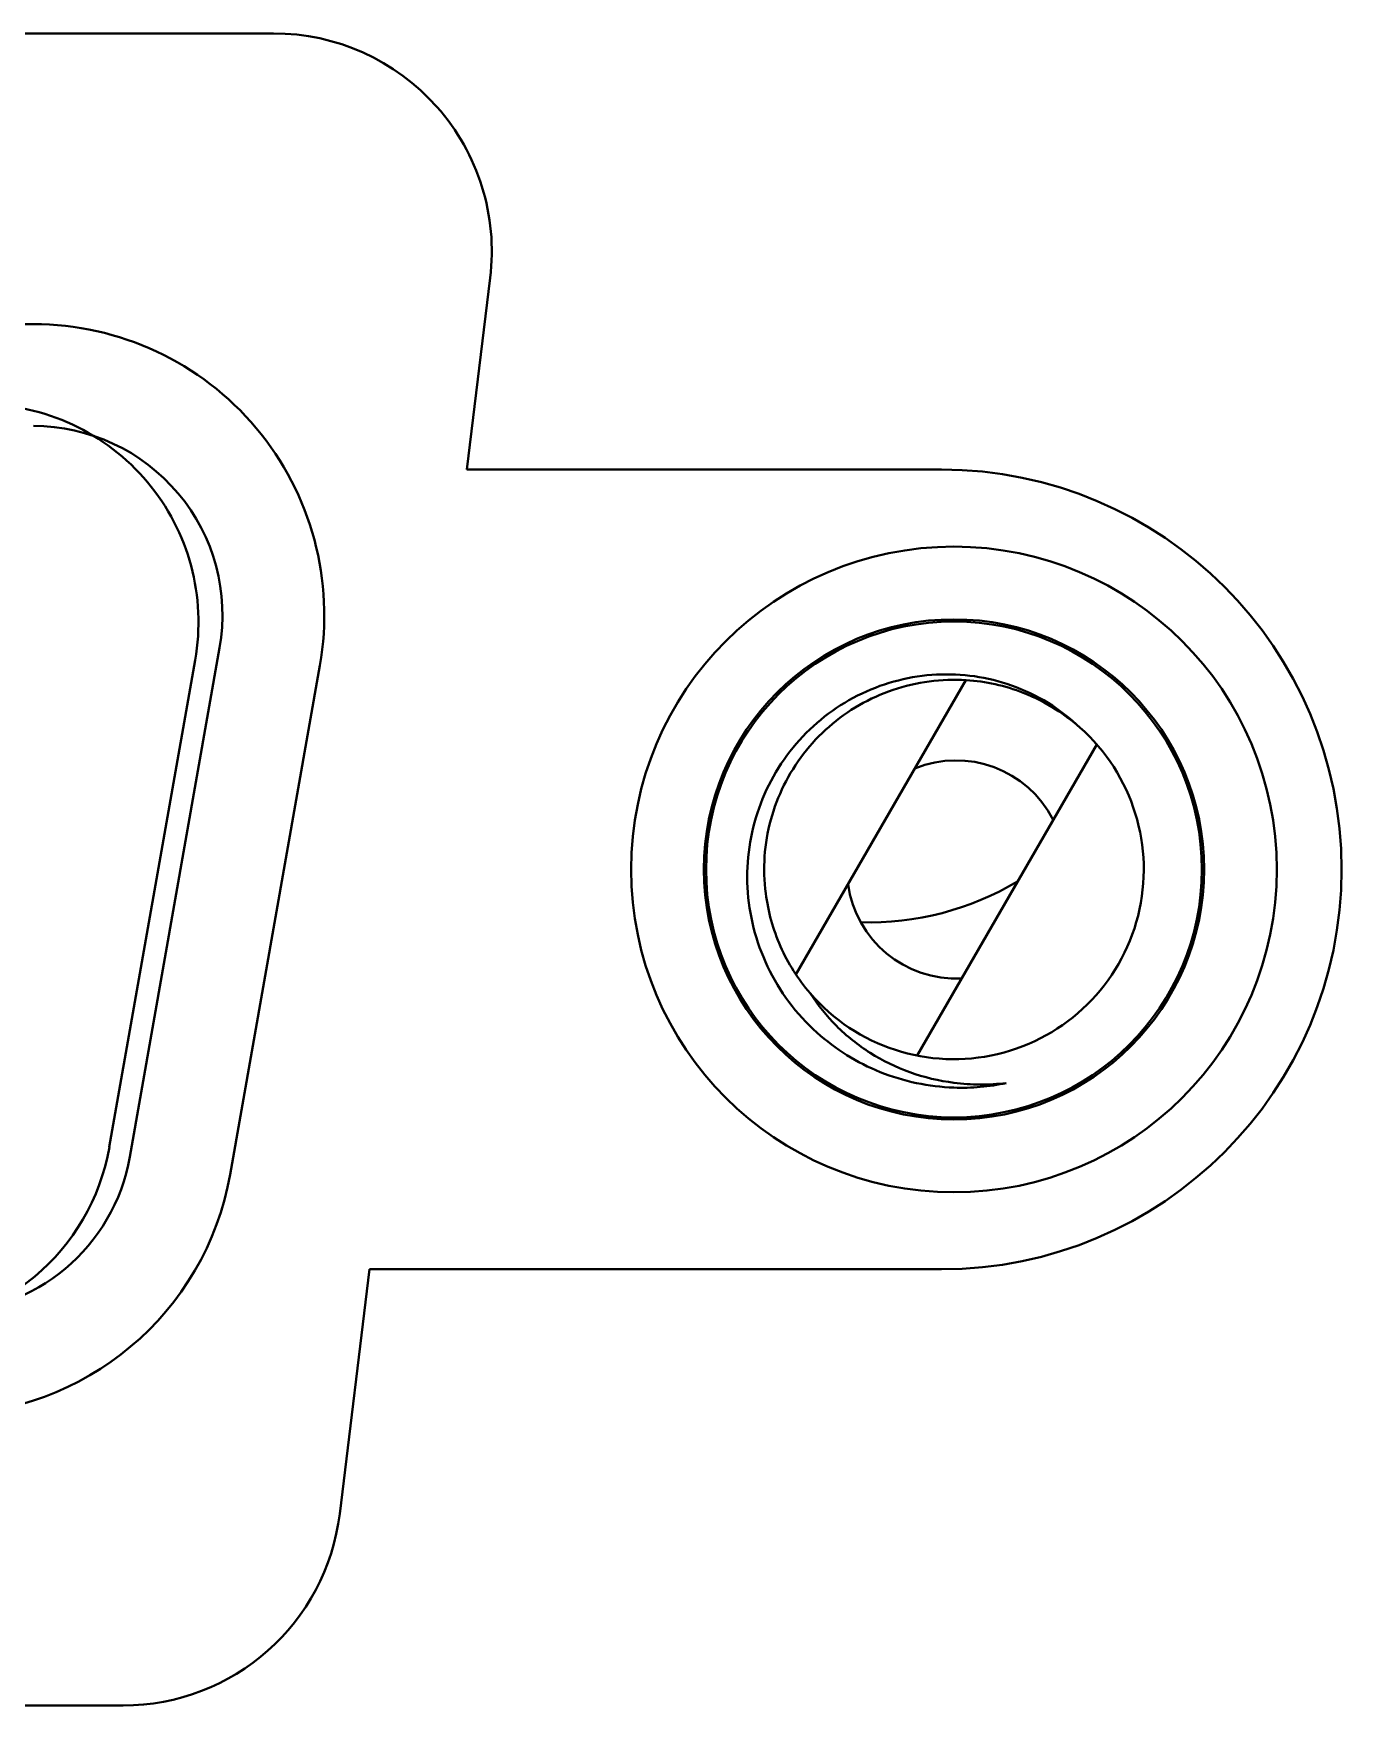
# Model space of a CAD drawing. Header units: millimetres. Extents: x 0 to 1188, y 0 to 840.
# Drawn here: x 119.93 to 128.92, y 342.56 to 354.06 of the extents above; entities that cross this region are included whole.
import ezdxf

# ---------------------------------------------------------------- set-up
doc = ezdxf.new("R2010")
doc.units = ezdxf.units.MM
doc.header["$LTSCALE"] = 2
doc.layers.add('가시적인 것(ISO)', color=3, linetype='Continuous', lineweight=40)

msp = doc.modelspace()

# ---------------------------------------------------------------- linework, layer by layer
at = {"layer": '가시적인 것(ISO)'}
for p, q in [((105.768, 354.056), (121.581, 354.056)), ((123.07, 352.374), (122.909, 351.056)), ((119.929, 352.056), (107.599, 352.056)), ((122.909, 351.056), (126.174, 351.056)), ((120.451, 346.395), (121.041, 349.745)), ((121.209, 349.83), (120.592, 346.33)), ((121.282, 346.208), (121.899, 349.708)), ((125.172, 347.583), (126.341, 349.608)), ((126.005, 347.026), (127.241, 349.166)), ((122.239, 345.556), (122.035, 343.874)), ((126.174, 345.556), (122.239, 345.556)), ((120.546, 342.556), (106.803, 342.556))]:
    msp.add_line(p, q, dxfattribs=at)
for radius in [2.22, 1.72, 1.705]:
    msp.add_circle((126.259, 348.306), radius, dxfattribs=at)
for centre, radius, start, end in [((121.581, 352.556), 1.5, 353.059, 90), ((119.929, 350.056), 2, 350, 90), ((119.564, 350.006), 1.5, 350, 90), ((119.929, 350.056), 1.3, 350, 90), ((126.174, 348.306), 2.75, 270, 90), ((126.259, 348.306), 1.305, 220.7222, 48.4613), ((126.274, 348.306), 0.75, 27.1338, 112.2467), ((125.674, 349.942), 2, 268.3902, 300.7285), ((126.274, 348.306), 0.75, 187.7533, 272.8662), ((118.974, 346.656), 1.5, 270, 350), ((119.312, 346.556), 1.3, 270, 350), ((119.312, 346.556), 2, 270, 350), ((120.546, 344.056), 1.5, 270, 353.059)]:
    msp.add_arc(centre, radius, start, end, dxfattribs=at)
for points, knots in [([(126.259, 346.806), (126.085, 346.811), (125.913, 346.848), (125.591, 346.977), (125.445, 347.069), (125.174, 347.312), (125.059, 347.467), (124.896, 347.81), (124.849, 347.994), (124.83, 348.368), (124.857, 348.553), (124.98, 348.901), (125.075, 349.06), (125.318, 349.33), (125.464, 349.439), (125.788, 349.593), (125.962, 349.637), (126.314, 349.655), (126.489, 349.63), (126.742, 349.541), (126.827, 349.5), (126.985, 349.403), (127.058, 349.346), (127.125, 349.282)], [-0.534967, -0.534967, -0.534967, -0.534967, -0.4844796, -0.4844796, -0.4343907, -0.4343907, -0.3786236, -0.3786236, -0.3234057, -0.3234057, -0.2687436, -0.2687436, -0.214623, -0.214623, -0.1610725, -0.1610725, -0.1081113, -0.1081113, -0.0557621, -0.0557621, -0.0276678, -0.0276678, -0.000001, -0.000001, -0.000001, -0.000001]), ([(127.125, 349.282), (127.073, 349.328), (127.018, 349.369), (126.889, 349.452), (126.814, 349.49), (126.61, 349.57), (126.478, 349.599), (126.173, 349.619), (126.002, 349.596), (125.678, 349.486), (125.529, 349.4), (125.271, 349.175), (125.166, 349.038), (125.014, 348.732), (124.969, 348.566), (124.951, 348.311), (124.954, 348.226), (124.981, 348.015), (125.015, 347.893), (125.092, 347.718), (125.122, 347.662), (125.19, 347.554), (125.228, 347.503), (125.27, 347.454)], [-0.3939473, -0.3939473, -0.3939473, -0.3939473, -0.3732661, -0.3732661, -0.3479253, -0.3479253, -0.3074668, -0.3074668, -0.2561247, -0.2561247, -0.2047464, -0.2047464, -0.1533779, -0.1533779, -0.1020747, -0.1020747, -0.0765129, -0.0765129, -0.0383693, -0.0383693, -0.0192841, -0.0192841, -0.000002, -0.000002, -0.000002, -0.000002]), ([(125.27, 347.454), (125.322, 347.374), (125.382, 347.298), (125.521, 347.16), (125.599, 347.098), (125.769, 346.99), (125.86, 346.946), (126.053, 346.876), (126.156, 346.852), (126.259, 346.839)], [-0.1207184, -0.1207184, -0.1207184, -0.1207184, -0.0917698, -0.0917698, -0.0618088, -0.0618088, -0.0314405, -0.0314405, -0.000001, -0.000001, -0.000001, -0.000001]), ([(126.259, 346.839), (126.319, 346.831), (126.379, 346.827), (126.499, 346.826), (126.559, 346.83), (126.618, 346.837)], [-0.03642001, -0.03642001, -0.03642001, -0.03642001, -0.01826613, -0.01826613, -0.00009672, -0.00009672, -0.00009672, -0.00009672]), ([(126.618, 346.837), (126.56, 346.824), (126.5, 346.816), (126.38, 346.805), (126.32, 346.803), (126.259, 346.806)], [-0.03617278, -0.03617278, -0.03617278, -0.03617278, -0.01810844, -0.01810844, -0.000001, -0.000001, -0.000001, -0.000001])]:
    msp.add_open_spline(points, degree=3, knots=knots, dxfattribs=at)
for points in [[(126.618, 346.837), (126.618, 346.837), (126.618, 346.837), (126.617, 346.836)], [(126.619, 346.837), (126.619, 346.837), (126.619, 346.837), (126.618, 346.837)], [(126.618, 346.837), (126.618, 346.837), (126.618, 346.837), (126.618, 346.837)]]:
    msp.add_open_spline(points, degree=3, dxfattribs=at)

doc.saveas('drawing.dxf')
